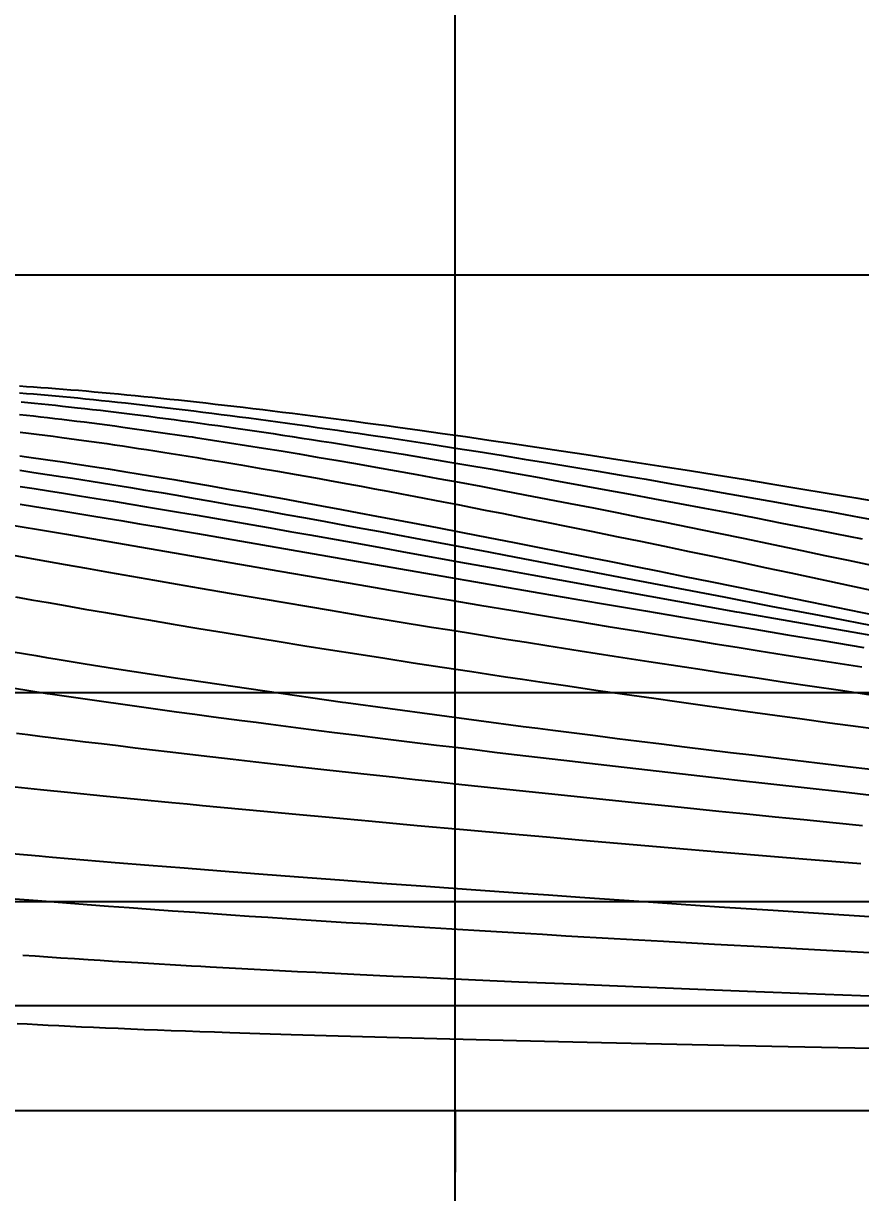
# Model space of a CAD drawing. Header units: millimetres. Extents: x -190954 to 154095, y 101 to 64253.
# Drawn here: x 191.27 to 202.96, y 124.01 to 140.33 of the extents above; entities that cross this region are included whole.
import ezdxf

# ---------------------------------------------------------------- set-up
doc = ezdxf.new("R2010")
doc.units = ezdxf.units.MM
for name, color, linetype in [('GRID', 179, 'Continuous'), ('WL025', 179, 'Continuous'), ('WL05', 179, 'Continuous'), ('WL075', 179, 'Continuous'), ('WL1', 179, 'Continuous'), ('WL10', 179, 'Continuous'), ('WL12', 179, 'Continuous'), ('WL14', 179, 'Continuous'), ('WL15', 179, 'Continuous'), ('WL16', 179, 'Continuous'), ('WL18', 179, 'Continuous'), ('WL2', 179, 'Continuous'), ('WL20', 179, 'Continuous'), ('WL25', 179, 'Continuous'), ('WL3', 179, 'Continuous'), ('WL4', 179, 'Continuous'), ('WL5', 179, 'Continuous'), ('WL6', 179, 'Continuous'), ('WL7', 179, 'Continuous'), ('WL8', 179, 'Continuous'), ('WL9', 179, 'Continuous')]:
    doc.layers.add(name, color=color, linetype=linetype)
doc.styles.add('SLDTEXTSTYLE0', font='TXT', dxfattribs={"width": 0.75})
doc.dimstyles.new('SLDDIMSTYLE0', dxfattribs={"dimtxt": 3.175, "dimasz": 3.302, "dimexe": 0, "dimexo": 0.0625, "dimgap": 0.79375, "dimtad": 0, "dimtih": 1, "dimtoh": 1, "dimlfac": 1500, "dimrnd": 1e-09, "dimzin": 4, "dimdsep": 46, "dimtxsty": 'SLDTEXTSTYLE0', "dimsah": 1, "dimcen": 0.09, "dimadec": 0, "dimazin": 1, "dimtfac": 1, "dimtofl": 0, "dimtmove": 0, "dimatfit": 3, "dimfxl": 0, "dimfrac": 2, "dimtolj": 1, "dimtzin": 12, "dimarcsym": 0})

# ---------------------------------------------------------------- blocks, each defined once
blk = doc.blocks.new('_D')
at = {"layer": 'WL20'}
for p, q in [((25.597, 126.417), (25.597, 168.839)), ((227.596, 126.417), (227.596, 168.839)), ((25.597, 165.664), (126.8, 165.664)), ((227.596, 165.664), (146.741, 165.664))]:
    blk.add_line(p, q, dxfattribs=at)
for points in [[(25.597, 165.664), (28.899, 165.156), (28.899, 166.172)], [(227.596, 165.664), (224.294, 166.172), (224.294, 165.156)]]:
    blk.add_solid(points, dxfattribs=at)
at = {"layer": 'WL20', "insert": (126.8, 167.237), "char_height": 3.175, "attachment_point": 1, "style": 'SLDTEXTSTYLE0'}
blk.add_mtext('302998.00', dxfattribs=at)

msp = doc.modelspace()

# ---------------------------------------------------------------- linework, layer by layer
at = {"layer": 'GRID', "color": 135}
for p, q in [((197.2972707, 125.1466667), (197.2972707, 154.8319333)), ((197.2972707, 111.8133333), (197.2972707, 138.48)), ((251.23, 136.8133333), (21.19727, 136.8133333)), ((251.23, 130.98), (21.19727, 130.98)), ((251.23, 128.0633333), (21.19727, 128.0633333)), ((251.23, 126.6133333), (21.19727, 126.6133333)), ((251.23, 125.1466667), (21.19727, 125.1466667))]:
    msp.add_line(p, q, dxfattribs=at)
at = {"layer": 'GRID', "color": 255}
msp.add_line((197.2972707, 125.1466667), (197.2972707, 124.290536), dxfattribs=at)
at = {"layer": 'WL025', "color": 11}
for p, q in [((191.18452, 126.367002), (191.325556, 126.3591273)), ((191.325556, 126.3591273), (191.4681967, 126.3514013)), ((191.4681967, 126.3514013), (191.6153387, 126.3437273)), ((191.6153387, 126.3437273), (191.7669907, 126.336104)), ((191.7669907, 126.336104), (191.923158, 126.3285293)), ((191.923158, 126.3285293), (192.0838487, 126.3210013)), ((192.0838487, 126.3210013), (192.2490687, 126.3135187)), ((192.2490687, 126.3135187), (192.418826, 126.3060787)), ((192.418826, 126.3060787), (192.5931267, 126.2986807)), ((192.5931267, 126.2986807), (192.7719773, 126.2913227)), ((192.7719773, 126.2913227), (192.9553847, 126.284002)), ((192.9553847, 126.284002), (193.1433547, 126.276718)), ((193.1433547, 126.276718), (193.3358947, 126.269468)), ((193.3358947, 126.269468), (193.5330113, 126.2622507)), ((193.5330113, 126.2622507), (193.7347093, 126.2550647)), ((193.7347093, 126.2550647), (193.9409967, 126.2479073)), ((193.9409967, 126.2479073), (194.151878, 126.2407773)), ((194.151878, 126.2407773), (194.571744, 126.227092)), ((194.571744, 126.227092), (195.0087793, 126.21349)), ((195.0087793, 126.21349), (195.4969833, 126.19897)), ((195.4969833, 126.19897), (196.0050653, 126.184516)), ((196.0050653, 126.184516), (196.5147253, 126.1706053)), ((196.5147253, 126.1706053), (197.043022, 126.1567293)), ((197.043022, 126.1567293), (197.5900013, 126.1428753)), ((197.5900013, 126.1428753), (198.155706, 126.1290293)), ((198.155706, 126.1290293), (198.7401807, 126.1151793)), ((198.7401807, 126.1151793), (199.3434687, 126.1013113)), ((199.3434687, 126.1013113), (199.9656147, 126.0874127)), ((199.9656147, 126.0874127), (200.6066607, 126.07347)), ((200.6066607, 126.07347), (201.2666513, 126.05947)), ((201.2666513, 126.05947), (201.9456287, 126.0454)), ((201.9456287, 126.0454), (202.6436367, 126.031246)), ((202.6436367, 126.031246), (203.36072, 126.0169947))]:
    msp.add_line(p, q, dxfattribs=at)
at = {"layer": 'WL05', "color": 11}
for p, q in [((191.2617647, 127.3219187), (191.4352613, 127.3094733)), ((191.4352613, 127.3094733), (191.613404, 127.2969953)), ((191.613404, 127.2969953), (191.7961927, 127.284488)), ((191.7961927, 127.284488), (191.9836287, 127.2719507)), ((191.9836287, 127.2719507), (192.1757147, 127.2593853)), ((192.1757147, 127.2593853), (192.3439027, 127.248602)), ((192.3439027, 127.248602), (192.5155027, 127.2377993)), ((192.5155027, 127.2377993), (192.690516, 127.2269767)), ((192.690516, 127.2269767), (192.8689447, 127.216134)), ((192.8689447, 127.216134), (193.6168487, 127.1725667)), ((193.6168487, 127.1725667), (193.747682, 127.1652273)), ((193.747682, 127.1652273), (193.880058, 127.1578787)), ((193.880058, 127.1578787), (194.844312, 127.1064687)), ((194.844312, 127.1064687), (195.09709, 127.093544)), ((195.09709, 127.093544), (195.3545613, 127.0805887)), ((195.3545613, 127.0805887), (195.6167313, 127.067602)), ((195.6167313, 127.067602), (195.8836033, 127.0545833)), ((195.8836033, 127.0545833), (196.1551827, 127.0415313)), ((196.1551827, 127.0415313), (196.4314733, 127.0284447)), ((196.4314733, 127.0284447), (196.71248, 127.0153233)), ((196.71248, 127.0153233), (196.998208, 127.0021653)), ((196.998208, 127.0021653), (197.2886613, 126.98897)), ((197.2886613, 126.98897), (197.5838453, 126.9757353)), ((197.5838453, 126.9757353), (198.1884253, 126.949144)), ((198.1884253, 126.949144), (198.811988, 126.9223807)), ((198.811988, 126.9223807), (199.454574, 126.8954333)), ((199.454574, 126.8954333), (200.116226, 126.8682887)), ((200.116226, 126.8682887), (200.796986, 126.8409347)), ((200.796986, 126.8409347), (201.4968973, 126.8133573)), ((201.4968973, 126.8133573), (202.2160053, 126.785542)), ((202.2160053, 126.785542), (202.9543527, 126.757474)), ((202.9543527, 126.757474), (203.7119847, 126.7291387))]:
    msp.add_line(p, q, dxfattribs=at)
at = {"layer": 'WL075', "color": 11}
for p, q in [((191.0937367, 128.1124553), (191.2814473, 128.097126)), ((191.2814473, 128.097126), (191.474086, 128.0816247)), ((191.474086, 128.0816247), (191.874114, 128.0501233)), ((191.874114, 128.0501233), (192.1622807, 128.0279627)), ((192.1622807, 128.0279627), (192.4598113, 128.0055113)), ((192.4598113, 128.0055113), (192.7498047, 127.9840193)), ((192.7498047, 127.9840193), (193.0481447, 127.9622853)), ((193.0481447, 127.9622853), (193.3548193, 127.9403167)), ((193.3548193, 127.9403167), (193.669818, 127.9181207)), ((193.669818, 127.9181207), (194.167416, 127.8837647)), ((194.167416, 127.8837647), (194.4234927, 127.8663987)), ((194.4234927, 127.8663987), (194.6844173, 127.8489107)), ((194.6844173, 127.8489107), (194.9501873, 127.8313027)), ((194.9501873, 127.8313027), (195.2208013, 127.813576)), ((195.2208013, 127.813576), (195.4962567, 127.7957327)), ((195.4962567, 127.7957327), (195.7765527, 127.777774)), ((195.7765527, 127.777774), (196.0616873, 127.759702)), ((196.0616873, 127.759702), (196.3516613, 127.7415167)), ((196.3516613, 127.7415167), (196.6464727, 127.72322)), ((196.6464727, 127.72322), (196.946122, 127.704812)), ((196.946122, 127.704812), (197.2506093, 127.686294)), ((197.2506093, 127.686294), (197.559934, 127.6676667)), ((197.559934, 127.6676667), (197.874098, 127.64893)), ((197.874098, 127.64893), (198.1931013, 127.6300847)), ((198.1931013, 127.6300847), (198.5169453, 127.6111307)), ((198.5169453, 127.6111307), (198.84563, 127.592068)), ((198.84563, 127.592068), (199.5175313, 127.553618)), ((199.5175313, 127.553618), (200.2088187, 127.5147327)), ((200.2088187, 127.5147327), (200.919508, 127.4754093)), ((200.919508, 127.4754093), (201.649618, 127.435644)), ((201.649618, 127.435644), (202.39917, 127.3954313)), ((202.39917, 127.3954313), (203.1681873, 127.354764))]:
    msp.add_line(p, q, dxfattribs=at)
at = {"layer": 'WL1', "color": 11}
for p, q in [((190.798926, 128.7636713), (191.489966, 128.7043073)), ((191.489966, 128.7043073), (191.582592, 128.6964713)), ((191.582592, 128.6964713), (191.6762993, 128.688544)), ((191.6762993, 128.688544), (192.5538633, 128.6156167)), ((192.5538633, 128.6156167), (193.023914, 128.577402)), ((193.023914, 128.577402), (193.514644, 128.5380987)), ((193.514644, 128.5380987), (194.025942, 128.4977587)), ((194.025942, 128.4977587), (194.557704, 128.4564307)), ((194.557704, 128.4564307), (195.1098367, 128.4141593)), ((195.1098367, 128.4141593), (195.6822547, 128.3709847)), ((195.6822547, 128.3709847), (196.2748827, 128.3269433)), ((196.2748827, 128.3269433), (196.8876507, 128.2820667)), ((196.8876507, 128.2820667), (197.5204993, 128.2363853)), ((197.5204993, 128.2363853), (198.1733753, 128.1899247)), ((198.1733753, 128.1899247), (198.6008647, 128.1598493)), ((198.6008647, 128.1598493), (199.0364953, 128.1294713)), ((199.0364953, 128.1294713), (199.932144, 128.0678227)), ((199.932144, 128.0678227), (200.453046, 128.0324407)), ((200.453046, 128.0324407), (200.9843207, 127.996692)), ((200.9843207, 127.996692), (201.7367613, 127.9466147)), ((201.7367613, 127.9466147), (202.5090407, 127.8958527)), ((202.5090407, 127.8958527), (203.3011447, 127.844412))]:
    msp.add_line(p, q, dxfattribs=at)
at = {"layer": 'WL10', "color": 11}
for p, q in [((191.2203667, 134.290758), (191.3167327, 134.2773093)), ((191.3167327, 134.2773093), (191.4142607, 134.2635213)), ((191.4142607, 134.2635213), (191.512952, 134.249394)), ((191.512952, 134.249394), (191.6128087, 134.2349273)), ((191.6128087, 134.2349273), (191.816018, 134.204976)), ((191.816018, 134.204976), (192.0238993, 134.173668)), ((192.0238993, 134.173668), (192.2364613, 134.1410027)), ((192.2364613, 134.1410027), (192.453714, 134.10698)), ((192.453714, 134.10698), (192.675668, 134.0716007)), ((192.675668, 134.0716007), (192.9023333, 134.0348653)), ((192.9023333, 134.0348653), (193.1337227, 133.9967733)), ((193.1337227, 133.9967733), (193.3698467, 133.957326)), ((193.3698467, 133.957326), (193.6107187, 133.916524)), ((193.6107187, 133.916524), (193.8563507, 133.8743673)), ((193.8563507, 133.8743673), (194.1067573, 133.8308573)), ((194.1067573, 133.8308573), (194.3619513, 133.7859947)), ((194.3619513, 133.7859947), (194.621948, 133.7397813)), ((194.621948, 133.7397813), (194.8867633, 133.6922173)), ((194.8867633, 133.6922173), (195.156412, 133.6433053)), ((195.156412, 133.6433053), (195.4309107, 133.5930453)), ((195.4309107, 133.5930453), (195.7102773, 133.54144)), ((195.7102773, 133.54144), (195.953152, 133.496226)), ((195.953152, 133.496226), (196.199614, 133.4500293)), ((196.199614, 133.4500293), (196.4496747, 133.402852)), ((196.4496747, 133.402852), (196.703348, 133.354696)), ((196.703348, 133.354696), (197.0483873, 133.2887433)), ((197.0483873, 133.2887433), (197.399946, 133.2210453)), ((197.399946, 133.2210453), (197.7580587, 133.1516067)), ((197.7580587, 133.1516067), (198.1227607, 133.0804333)), ((198.1227607, 133.0804333), (198.4468387, 133.0168293)), ((198.4468387, 133.0168293), (198.7760007, 132.9519093)), ((198.7760007, 132.9519093), (199.110274, 132.8856773)), ((199.110274, 132.8856773), (199.4496867, 132.8181387)), ((199.4496867, 132.8181387), (199.794268, 132.7492973)), ((199.794268, 132.7492973), (200.1440487, 132.6791607)), ((200.1440487, 132.6791607), (200.4990593, 132.6077333)), ((200.4990593, 132.6077333), (200.8593347, 132.5350227)), ((200.8593347, 132.5350227), (201.5479, 132.3955113)), ((201.5479, 132.3955113), (202.2552687, 132.2515813)), ((202.2552687, 132.2515813), (203.9355227, 131.9081147))]:
    msp.add_line(p, q, dxfattribs=at)
at = {"layer": 'WL12', "color": 11}
for p, q in [((191.228282, 134.62218), (191.3410233, 134.6083307)), ((191.3410233, 134.6083307), (191.45527, 134.5939867)), ((191.45527, 134.5939867), (191.5710227, 134.5791647)), ((191.5710227, 134.5791647), (191.688282, 134.5638487)), ((191.688282, 134.5638487), (191.807048, 134.548054)), ((191.807048, 134.548054), (192.0124673, 134.5200727)), ((192.0124673, 134.5200727), (192.116812, 134.5055513)), ((192.116812, 134.5055513), (192.2222473, 134.4906847)), ((192.2222473, 134.4906847), (192.3287733, 134.47546)), ((192.3287733, 134.47546), (192.4363907, 134.45989)), ((192.4363907, 134.45989), (192.5450993, 134.4439627)), ((192.5450993, 134.4439627), (192.6549, 134.4276893)), ((192.6549, 134.4276893), (192.7657933, 134.4110587)), ((192.7657933, 134.4110587), (192.8777793, 134.3940827)), ((192.8777793, 134.3940827), (192.9908587, 134.376748)), ((192.9908587, 134.376748), (193.1050313, 134.3590687)), ((193.1050313, 134.3590687), (193.220298, 134.3410313)), ((193.220298, 134.3410313), (193.3366587, 134.3226493)), ((193.3366587, 134.3226493), (193.4541147, 134.3039087)), ((193.4541147, 134.3039087), (193.572666, 134.2848233)), ((193.572666, 134.2848233), (193.6923133, 134.2653793)), ((193.6923133, 134.2653793), (193.8130573, 134.2455907)), ((193.8130573, 134.2455907), (194.057836, 134.2049527)), ((194.057836, 134.2049527), (194.3070067, 134.162908)), ((194.3070067, 134.162908), (194.5605747, 134.1194573)), ((194.5605747, 134.1194573), (194.8185447, 134.0746007)), ((194.8185447, 134.0746007), (195.080922, 134.0283387)), ((195.080922, 134.0283387), (195.347712, 133.9806707)), ((195.347712, 133.9806707), (195.618922, 133.9315973)), ((195.618922, 133.9315973), (195.801378, 133.8982493)), ((195.801378, 133.8982493), (195.9857853, 133.864282)), ((195.9857853, 133.864282), (196.172146, 133.829696)), ((196.172146, 133.829696), (196.3604633, 133.7944907)), ((196.3604633, 133.7944907), (196.550738, 133.758666)), ((196.550738, 133.758666), (196.7429733, 133.7222233)), ((196.7429733, 133.7222233), (197.1333333, 133.6474807)), ((197.1333333, 133.6474807), (197.3340967, 133.6086713)), ((197.3340967, 133.6086713), (197.5368827, 133.569226)), ((197.5368827, 133.569226), (197.7416947, 133.529146)), ((197.7416947, 133.529146), (197.9485353, 133.4884313)), ((197.9485353, 133.4884313), (198.2598533, 133.4267173)), ((198.2598533, 133.4267173), (198.5756747, 133.3635993)), ((198.5756747, 133.3635993), (198.8960093, 133.2990793)), ((198.8960093, 133.2990793), (199.2208707, 133.233156)), ((199.2208707, 133.233156), (199.5502693, 133.1658307)), ((199.5502693, 133.1658307), (199.88422, 133.097104)), ((199.88422, 133.097104), (200.222736, 133.026976)), ((200.222736, 133.026976), (200.5658327, 132.9554473)), ((200.5658327, 132.9554473), (200.9135247, 132.882518)), ((200.9135247, 132.882518), (201.26583, 132.8081893)), ((201.26583, 132.8081893), (201.6227647, 132.7324613)), ((201.6227647, 132.7324613), (201.9843487, 132.6553353)), ((201.9843487, 132.6553353), (203.477578, 132.3328573))]:
    msp.add_line(p, q, dxfattribs=at)
at = {"layer": 'WL14', "color": 11}
for p, q in [((191.218064, 134.8683547), (191.3139167, 134.858046)), ((191.3139167, 134.858046), (191.4108747, 134.8473893)), ((191.4108747, 134.8473893), (191.5089373, 134.8363773)), ((191.5089373, 134.8363773), (191.6081033, 134.8250167)), ((191.6081033, 134.8250167), (191.7083727, 134.8133007)), ((191.7083727, 134.8133007), (191.8097447, 134.801236)), ((191.8097447, 134.801236), (191.912218, 134.7888153)), ((191.912218, 134.7888153), (192.0157933, 134.776046)), ((192.0157933, 134.776046), (192.12047, 134.7629207)), ((192.12047, 134.7629207), (192.2262467, 134.7494467)), ((192.2262467, 134.7494467), (192.3331227, 134.7356167)), ((192.3331227, 134.7356167), (192.441098, 134.721438)), ((192.441098, 134.721438), (192.5501713, 134.7069033)), ((192.5501713, 134.7069033), (192.6603433, 134.6920193)), ((192.6603433, 134.6920193), (193.5811707, 134.5602347)), ((193.5811707, 134.5602347), (193.6277213, 134.553252)), ((193.6277213, 134.553252), (193.6744373, 134.546216)), ((193.6744373, 134.546216), (194.6218713, 134.3977713)), ((194.6218713, 134.3977713), (194.8685853, 134.3574613)), ((194.8685853, 134.3574613), (195.1192347, 134.3158713)), ((195.1192347, 134.3158713), (195.3738147, 134.2730007)), ((195.3738147, 134.2730007), (195.6323213, 134.2288487)), ((195.6323213, 134.2288487), (195.9082667, 134.18106)), ((195.9082667, 134.18106), (196.188542, 134.1318553)), ((196.188542, 134.1318553), (196.4731433, 134.0812347)), ((196.4731433, 134.0812347), (196.762066, 134.0291973)), ((196.762066, 134.0291973), (197.055306, 133.9757433)), ((197.055306, 133.9757433), (197.3528593, 133.9208713)), ((197.3528593, 133.9208713), (197.654722, 133.8645827)), ((197.654722, 133.8645827), (197.96089, 133.8068753)), ((197.96089, 133.8068753), (198.27136, 133.74775)), ((198.27136, 133.74775), (198.586128, 133.6872067)), ((198.586128, 133.6872067), (198.9051907, 133.625244)), ((198.9051907, 133.625244), (199.2285433, 133.5618627)), ((199.2285433, 133.5618627), (199.556184, 133.4970613)), ((199.556184, 133.4970613), (199.8881087, 133.4308407)), ((199.8881087, 133.4308407), (200.2243147, 133.3632007)), ((200.2243147, 133.3632007), (200.5647987, 133.29414)), ((200.5647987, 133.29414), (200.950082, 133.2153387)), ((200.950082, 133.2153387), (201.340694, 133.134766)), ((201.340694, 133.134766), (201.73663, 133.0524213)), ((201.73663, 133.0524213), (202.137888, 132.9683047)), ((202.137888, 132.9683047), (202.459022, 132.9005187)), ((202.459022, 132.9005187), (202.7834813, 132.831624)), ((202.7834813, 132.831624), (203.111266, 132.76162))]:
    msp.add_line(p, q, dxfattribs=at)
at = {"layer": 'WL15', "color": 11}
for p, q in [((190.0534767, 129.7831413), (191.5117967, 129.6330447)), ((191.5117967, 129.6330447), (191.9361247, 129.5903893)), ((191.9361247, 129.5903893), (192.3831893, 129.5459147)), ((192.3831893, 129.5459147), (193.3451893, 129.4517487)), ((193.3451893, 129.4517487), (193.5562267, 129.4313587)), ((193.5562267, 129.4313587), (193.7711333, 129.4106893)), ((193.7711333, 129.4106893), (194.6266973, 129.3293173)), ((194.6266973, 129.3293173), (195.0754573, 129.287196)), ((195.0754573, 129.287196), (195.53814, 129.2441527)), ((195.53814, 129.2441527), (196.141864, 129.1885527)), ((196.141864, 129.1885527), (196.7675927, 129.1315713)), ((196.7675927, 129.1315713), (197.4152327, 129.0732547)), ((197.4152327, 129.0732547), (198.0846893, 129.0136467)), ((198.0846893, 129.0136467), (198.5740187, 128.970492)), ((198.5740187, 128.970492), (199.0743027, 128.9267207)), ((199.0743027, 128.9267207), (200.1076073, 128.8373793)), ((200.1076073, 128.8373793), (200.5396613, 128.800432)), ((200.5396613, 128.800432), (200.9788627, 128.7631093)), ((200.9788627, 128.7631093), (201.7560527, 128.6976313)), ((201.7560527, 128.6976313), (202.1526367, 128.6644887)), ((202.1526367, 128.6644887), (202.5545333, 128.631082)), ((202.5545333, 128.631082), (202.9617333, 128.597414))]:
    msp.add_line(p, q, dxfattribs=at)
at = {"layer": 'WL16', "color": 11}
for p, q in [((191.2400267, 135.0423787), (191.3334493, 135.033556)), ((191.3334493, 135.033556), (191.4279647, 135.0244093)), ((191.4279647, 135.0244093), (191.5235707, 135.014934)), ((191.5235707, 135.014934), (191.620268, 135.0051347)), ((191.620268, 135.0051347), (191.718056, 134.995006)), ((191.718056, 134.995006), (191.8169333, 134.984554)), ((191.8169333, 134.984554), (192.025402, 134.9618413)), ((192.025402, 134.9618413), (192.1313913, 134.9499573)), ((192.1313913, 134.9499573), (192.2385487, 134.9377253)), ((192.2385487, 134.9377253), (192.3468747, 134.9251393)), ((192.3468747, 134.9251393), (192.456368, 134.9122053)), ((192.456368, 134.9122053), (192.5670287, 134.8989173)), ((192.5670287, 134.8989173), (192.6788553, 134.8852807)), ((192.6788553, 134.8852807), (192.7918473, 134.8712907)), ((192.7918473, 134.8712907), (192.9060047, 134.856952)), ((192.9060047, 134.856952), (193.021326, 134.84226)), ((193.021326, 134.84226), (193.1378113, 134.8272187)), ((193.1378113, 134.8272187), (193.2554593, 134.811824)), ((193.2554593, 134.811824), (193.3742707, 134.79608)), ((193.3742707, 134.79608), (193.4942427, 134.7799827)), ((193.4942427, 134.7799827), (193.615376, 134.7635367)), ((193.615376, 134.7635367), (193.7376693, 134.746736)), ((193.7376693, 134.746736), (193.8611227, 134.7295867)), ((193.8611227, 134.7295867), (193.985734, 134.7120833)), ((193.985734, 134.7120833), (194.1115047, 134.6942313)), ((194.1115047, 134.6942313), (194.2384313, 134.6760247)), ((194.2384313, 134.6760247), (194.366516, 134.6574693)), ((194.366516, 134.6574693), (194.495756, 134.6385593)), ((194.495756, 134.6385593), (194.6261513, 134.6193007)), ((194.6261513, 134.6193007), (194.7577007, 134.5996873)), ((194.7577007, 134.5996873), (194.8904047, 134.5797253)), ((194.8904047, 134.5797253), (195.0242607, 134.559408)), ((195.0242607, 134.559408), (195.1592693, 134.538742)), ((195.1592693, 134.538742), (195.2954287, 134.5177213)), ((195.2954287, 134.5177213), (195.43274, 134.4963513)), ((195.43274, 134.4963513), (195.5711993, 134.4746267)), ((195.5711993, 134.4746267), (195.7108093, 134.4525533)), ((195.7108093, 134.4525533), (195.9934713, 134.407346)), ((195.9934713, 134.407346), (196.2807193, 134.3607307)), ((196.2807193, 134.3607307), (196.5725473, 134.312706)), ((196.5725473, 134.312706), (196.8689473, 134.2632713)), ((196.8689473, 134.2632713), (197.1699127, 134.212428)), ((197.1699127, 134.212428), (197.4754373, 134.160174)), ((197.4754373, 134.160174), (197.7855127, 134.1065093)), ((197.7855127, 134.1065093), (198.100132, 134.051434)), ((198.100132, 134.051434), (198.419288, 133.9949473)), ((198.419288, 133.9949473), (198.7429727, 133.9370493)), ((198.7429727, 133.9370493), (199.0711793, 133.8777387)), ((199.0711793, 133.8777387), (199.4038987, 133.817016)), ((199.4038987, 133.817016), (199.7411233, 133.7548807)), ((199.7411233, 133.7548807), (200.0828453, 133.691332)), ((200.0828453, 133.691332), (200.429056, 133.6263693)), ((200.429056, 133.6263693), (200.7797473, 133.5599933)), ((200.7797473, 133.5599933), (201.13491, 133.492202)), ((201.13491, 133.492202), (201.494536, 133.422996)), ((201.494536, 133.422996), (201.8586167, 133.3523747)), ((201.8586167, 133.3523747), (202.2271427, 133.280338)), ((202.2271427, 133.280338), (202.6001047, 133.2068847)), ((202.6001047, 133.2068847), (202.9774933, 133.1320147))]:
    msp.add_line(p, q, dxfattribs=at)
at = {"layer": 'WL18', "color": 11}
for p, q in [((191.2183453, 135.1697293), (191.3158547, 135.1619147)), ((191.3158547, 135.1619147), (191.4146153, 135.1537513)), ((191.4146153, 135.1537513), (191.514626, 135.1452353)), ((191.514626, 135.1452353), (191.6158867, 135.1363707)), ((191.6158867, 135.1363707), (191.7183973, 135.127154)), ((191.7183973, 135.127154), (191.822158, 135.1175873)), ((191.822158, 135.1175873), (191.9271673, 135.1076693)), ((191.9271673, 135.1076693), (192.0334253, 135.097402)), ((192.0334253, 135.097402), (192.1409313, 135.0867827)), ((192.1409313, 135.0867827), (192.2496853, 135.0758133)), ((192.2496853, 135.0758133), (192.3596873, 135.0644927)), ((192.3596873, 135.0644927), (192.4709367, 135.0528227)), ((192.4709367, 135.0528227), (192.583432, 135.0408)), ((192.583432, 135.0408), (192.6971747, 135.028428)), ((192.6971747, 135.028428), (192.8121627, 135.0157047)), ((192.8121627, 135.0157047), (192.9283967, 135.0026307)), ((192.9283967, 135.0026307), (193.0458753, 134.9892053)), ((193.0458753, 134.9892053), (193.1645993, 134.97543)), ((193.1645993, 134.97543), (193.2845673, 134.9613027)), ((193.2845673, 134.9613027), (193.4057793, 134.946826)), ((193.4057793, 134.946826), (193.5282347, 134.9319967)), ((193.5282347, 134.9319967), (193.6519333, 134.916818)), ((193.6519333, 134.916818), (193.776874, 134.9012867)), ((193.776874, 134.9012867), (193.9030573, 134.885406)), ((193.9030573, 134.885406), (194.0304827, 134.8691727)), ((194.0304827, 134.8691727), (194.1591487, 134.85259)), ((194.1591487, 134.85259), (194.289056, 134.8356547)), ((194.289056, 134.8356547), (194.4202033, 134.81837)), ((194.4202033, 134.81837), (194.5525907, 134.800732)), ((194.5525907, 134.800732), (194.6862173, 134.7827453)), ((194.6862173, 134.7827453), (194.8210833, 134.7644053)), ((194.8210833, 134.7644053), (194.9571873, 134.745716)), ((194.9571873, 134.745716), (195.0945293, 134.726674)), ((195.0945293, 134.726674), (195.2331093, 134.707282)), ((195.2331093, 134.707282), (195.3729253, 134.6875373)), ((195.3729253, 134.6875373), (195.5139787, 134.6674433)), ((195.5139787, 134.6674433), (195.6562673, 134.646996)), ((195.6562673, 134.646996), (195.799792, 134.6261993)), ((195.799792, 134.6261993), (195.9445507, 134.6050493)), ((195.9445507, 134.6050493), (196.0905447, 134.58355)), ((196.0905447, 134.58355), (196.3862327, 134.5394953)), ((196.3862327, 134.5394953), (196.686852, 134.4940347)), ((196.686852, 134.4940347), (196.9923973, 134.4471687)), ((196.9923973, 134.4471687), (197.3028653, 134.398896)), ((197.3028653, 134.398896), (197.6182507, 134.3492173)), ((197.6182507, 134.3492173), (197.938548, 134.298132)), ((197.938548, 134.298132), (198.263754, 134.2456407)), ((198.263754, 134.2456407), (198.5938627, 134.191742)), ((198.5938627, 134.191742), (198.9288687, 134.136436)), ((198.9288687, 134.136436), (199.2687673, 134.0797233)), ((199.2687673, 134.0797233), (199.613554, 134.0216027)), ((199.613554, 134.0216027), (199.9632227, 133.9620747)), ((199.9632227, 133.9620747), (200.3177673, 133.9011387)), ((200.3177673, 133.9011387), (200.6771833, 133.8387947)), ((200.6771833, 133.8387947), (201.041464, 133.775042)), ((201.041464, 133.775042), (201.4106047, 133.7098807)), ((201.4106047, 133.7098807), (201.784598, 133.6433113)), ((201.784598, 133.6433113), (202.1634393, 133.575332)), ((202.1634393, 133.575332), (202.5471213, 133.505944)), ((202.5471213, 133.505944), (202.9356373, 133.4351467)), ((202.9356373, 133.4351467), (203.3289827, 133.3629387))]:
    msp.add_line(p, q, dxfattribs=at)
at = {"layer": 'WL2', "color": 11}
for p, q in [((191.1735567, 130.4197787), (191.33495, 130.3993813)), ((191.33495, 130.3993813), (191.5002247, 130.3786073)), ((191.5002247, 130.3786073), (191.9203253, 130.3264633)), ((191.9203253, 130.3264633), (192.1390647, 130.2996413)), ((192.1390647, 130.2996413), (192.3635947, 130.2723273)), ((192.3635947, 130.2723273), (192.5939127, 130.244528)), ((192.5939127, 130.244528), (192.8300167, 130.2162487)), ((192.8300167, 130.2162487), (193.0719033, 130.1874953)), ((193.0719033, 130.1874953), (193.319568, 130.1582747)), ((193.319568, 130.1582747), (193.7524027, 130.1077093)), ((193.7524027, 130.1077093), (194.2017913, 130.0558453)), ((194.2017913, 130.0558453), (194.5169693, 130.0198327)), ((194.5169693, 130.0198327), (194.839786, 129.9832407)), ((194.839786, 129.9832407), (195.170232, 129.946078)), ((195.170232, 129.946078), (195.5082947, 129.9083527)), ((195.5082947, 129.9083527), (196.112852, 129.8415913)), ((196.112852, 129.8415913), (196.4236947, 129.8075993)), ((196.4236947, 129.8075993), (196.7402353, 129.773206)), ((196.7402353, 129.773206), (197.0624653, 129.7384173)), ((197.0624653, 129.7384173), (197.3903753, 129.703238)), ((197.3903753, 129.703238), (198.0631973, 129.6317287)), ((198.0631973, 129.6317287), (198.3312053, 129.603486)), ((198.3312053, 129.603486), (198.6026327, 129.5750187)), ((198.6026327, 129.5750187), (199.7621033, 129.4548713)), ((199.7621033, 129.4548713), (200.3636627, 129.3934167)), ((200.3636627, 129.3934167), (200.979714, 129.3310667)), ((200.979714, 129.3310667), (201.369446, 129.2919167)), ((201.369446, 129.2919167), (201.7647353, 129.252432)), ((201.7647353, 129.252432), (202.1655713, 129.2126187)), ((202.1655713, 129.2126187), (202.5719433, 129.1724807)), ((202.5719433, 129.1724807), (202.9838407, 129.1320207))]:
    msp.add_line(p, q, dxfattribs=at)
at = {"layer": 'WL20', "color": 11}
for p, q in [((191.2153887, 135.26648), (191.3138607, 135.259964)), ((191.3138607, 135.259964), (191.4136647, 135.2530973)), ((191.4136647, 135.2530973), (191.5148013, 135.2458793)), ((191.5148013, 135.2458793), (191.61727, 135.23831)), ((191.61727, 135.23831), (191.721072, 135.23039)), ((191.721072, 135.23039), (191.8262053, 135.2221193)), ((191.8262053, 135.2221193), (191.9326713, 135.2134953)), ((191.9326713, 135.2134953), (192.0404693, 135.2045213)), ((192.0404693, 135.2045213), (192.1495987, 135.1951953)), ((192.1495987, 135.1951953), (192.2600607, 135.1855193)), ((192.2600607, 135.1855193), (192.3718547, 135.175492)), ((192.3718547, 135.175492), (192.48498, 135.1651133)), ((192.48498, 135.1651133), (192.5994373, 135.154384)), ((192.5994373, 135.154384), (192.715226, 135.1433033)), ((192.715226, 135.1433033), (192.832346, 135.13187)), ((192.832346, 135.13187), (192.950798, 135.120086)), ((192.950798, 135.120086), (193.0705807, 135.1079507)), ((193.0705807, 135.1079507), (193.1916947, 135.0954647)), ((193.1916947, 135.0954647), (193.31414, 135.0826273)), ((193.31414, 135.0826273), (193.4379167, 135.0694393)), ((193.4379167, 135.0694393), (193.5630247, 135.0559)), ((193.5630247, 135.0559), (193.6894633, 135.04201)), ((193.6894633, 135.04201), (193.817232, 135.0277673)), ((193.817232, 135.0277673), (193.946332, 135.0131733)), ((193.946332, 135.0131733), (194.076762, 134.9982287)), ((194.076762, 134.9982287), (194.2085233, 134.9829333)), ((194.2085233, 134.9829333), (194.3416147, 134.9672853)), ((194.3416147, 134.9672853), (194.476036, 134.9512867)), ((194.476036, 134.9512867), (194.611788, 134.9349373)), ((194.611788, 134.9349373), (194.74887, 134.9182367)), ((194.74887, 134.9182367), (194.8872813, 134.9011833)), ((194.8872813, 134.9011833), (195.0270227, 134.88378)), ((195.0270227, 134.88378), (195.1680947, 134.8660247)), ((195.1680947, 134.8660247), (195.310496, 134.8479193)), ((195.310496, 134.8479193), (195.454226, 134.8294613)), ((195.454226, 134.8294613), (195.5992867, 134.810652)), ((195.5992867, 134.810652), (195.745676, 134.791492)), ((195.745676, 134.791492), (195.8933947, 134.7719807)), ((195.8933947, 134.7719807), (196.0424427, 134.7521173)), ((196.0424427, 134.7521173), (196.1928187, 134.7319033)), ((196.1928187, 134.7319033), (196.3445247, 134.711338)), ((196.3445247, 134.711338), (196.4975593, 134.6904213)), ((196.4975593, 134.6904213), (196.8076133, 134.6475333)), ((196.8076133, 134.6475333), (197.122982, 134.6032413)), ((197.122982, 134.6032413), (197.443662, 134.557542)), ((197.443662, 134.557542), (197.7696547, 134.5104387)), ((197.7696547, 134.5104387), (198.1009567, 134.4619287)), ((198.1009567, 134.4619287), (198.43757, 134.4120147)), ((198.43757, 134.4120147), (198.7794893, 134.3606933)), ((198.7794893, 134.3606933), (199.1267173, 134.307968)), ((199.1267173, 134.307968), (199.47925, 134.2538353)), ((199.47925, 134.2538353), (199.8370893, 134.1982987)), ((199.8370893, 134.1982987), (200.2002307, 134.1413547)), ((200.2002307, 134.1413547), (200.568676, 134.0830067)), ((200.568676, 134.0830067), (200.9424207, 134.0232507)), ((200.9424207, 134.0232507), (201.3214673, 133.9620907)), ((201.3214673, 133.9620907), (201.70581, 133.8995233)), ((201.70581, 133.8995233), (202.0954527, 133.835552)), ((202.0954527, 133.835552), (202.490388, 133.770172)), ((202.490388, 133.770172), (202.8906213, 133.7033887)), ((202.8906213, 133.7033887), (203.296144, 133.6351967))]:
    msp.add_line(p, q, dxfattribs=at)
at = {"layer": 'WL25', "color": 11}
for p, q in [((190.1669487, 131.200302), (191.605828, 130.9744353)), ((191.605828, 130.9744353), (191.6113527, 130.9736213)), ((191.6113527, 130.9736213), (193.4068387, 130.7186873)), ((193.4068387, 130.7186873), (193.664176, 130.6838487)), ((193.664176, 130.6838487), (193.9276073, 130.6485427)), ((193.9276073, 130.6485427), (194.32104, 130.596442)), ((194.32104, 130.596442), (194.5225853, 130.5700273)), ((194.5225853, 130.5700273), (194.7273533, 130.5433693)), ((194.7273533, 130.5433693), (194.9353433, 130.5164707)), ((194.9353433, 130.5164707), (195.1465573, 130.489332)), ((195.1465573, 130.489332), (195.5786593, 130.4343387)), ((195.5786593, 130.4343387), (195.9307807, 130.390018)), ((195.9307807, 130.390018), (196.2910253, 130.3451053)), ((196.2910253, 130.3451053), (196.6593927, 130.2996053)), ((196.6593927, 130.2996053), (197.0358787, 130.2535233)), ((197.0358787, 130.2535233), (197.3018527, 130.2212113)), ((197.3018527, 130.2212113), (197.57173, 130.1886233)), ((197.57173, 130.1886233), (197.8455087, 130.1557613)), ((197.8455087, 130.1557613), (198.123186, 130.1226267)), ((198.123186, 130.1226267), (198.817448, 130.0405993)), ((198.817448, 130.0405993), (199.173272, 129.9989887)), ((199.173272, 129.9989887), (199.534882, 129.9569847)), ((199.534882, 129.9569847), (201.0390433, 129.7851)), ((201.0390433, 129.7851), (201.1178867, 129.776212)), ((201.1178867, 129.776212), (201.196966, 129.7673027)), ((201.196966, 129.7673027), (202.7186593, 129.5980053)), ((202.7186593, 129.5980053), (203.1119627, 129.5548587))]:
    msp.add_line(p, q, dxfattribs=at)
at = {"layer": 'WL3', "color": 11}
for p, q in [((191.131276, 131.553514), (191.4474973, 131.5006087)), ((191.4474973, 131.5006087), (191.5927873, 131.4765633)), ((191.5927873, 131.4765633), (191.7409287, 131.4522133)), ((191.7409287, 131.4522133), (192.1338873, 131.388412)), ((192.1338873, 131.388412), (192.3374133, 131.3558047)), ((192.3374133, 131.3558047), (192.5456427, 131.322744)), ((192.5456427, 131.322744), (193.4257293, 131.1862033)), ((193.4257293, 131.1862033), (193.4916273, 131.176178)), ((193.4916273, 131.176178), (193.5579153, 131.1661233)), ((193.5579153, 131.1661233), (195.7240473, 130.85137)), ((195.7240473, 130.85137), (195.77127, 130.8447853)), ((195.77127, 130.8447853), (198.2473127, 130.5134113)), ((198.2473127, 130.5134113), (198.4534033, 130.486874)), ((198.4534033, 130.486874), (198.6616667, 130.4601847)), ((198.6616667, 130.4601847), (199.2566213, 130.3846133)), ((199.2566213, 130.3846133), (199.5604913, 130.3463813)), ((199.5604913, 130.3463813), (199.868622, 130.307854)), ((199.868622, 130.307854), (200.181012, 130.2690307)), ((200.181012, 130.2690307), (200.4976593, 130.2299127)), ((200.4976593, 130.2299127), (201.1437167, 130.1507973)), ((201.1437167, 130.1507973), (201.4406127, 130.1147387)), ((201.4406127, 130.1147387), (201.740964, 130.078444)), ((201.740964, 130.078444), (202.0447667, 130.041914)), ((202.0447667, 130.041914), (202.352018, 130.0051493)), ((202.352018, 130.0051493), (202.8550053, 129.9453413)), ((202.8550053, 129.9453413), (203.36695, 129.8849293))]:
    msp.add_line(p, q, dxfattribs=at)
at = {"layer": 'WL4', "color": 11}
for p, q in [((191.1628147, 132.3209067), (191.3862, 132.281246)), ((191.3862, 132.281246), (191.6167053, 132.2405893)), ((191.6167053, 132.2405893), (191.8543173, 132.1989567)), ((191.8543173, 132.1989567), (192.1314727, 132.1507413)), ((192.1314727, 132.1507413), (192.4176773, 132.1013333)), ((192.4176773, 132.1013333), (192.7129147, 132.050762)), ((192.7129147, 132.050762), (193.0171687, 131.999058)), ((193.0171687, 131.999058), (193.3624453, 131.9408793)), ((193.3624453, 131.9408793), (193.7186093, 131.8814093)), ((193.7186093, 131.8814093), (194.0740013, 131.8226087)), ((194.0740013, 131.8226087), (194.4395827, 131.7626767)), ((194.4395827, 131.7626767), (194.815344, 131.7016533)), ((194.815344, 131.7016533), (195.20128, 131.6395793)), ((195.20128, 131.6395793), (195.560552, 131.5823313)), ((195.560552, 131.5823313), (195.9282107, 131.5242793)), ((195.9282107, 131.5242793), (196.3154393, 131.4637107)), ((196.3154393, 131.4637107), (196.7115627, 131.4023513)), ((196.7115627, 131.4023513), (197.1165893, 131.3402307)), ((197.1165893, 131.3402307), (197.53053, 131.2773793)), ((197.53053, 131.2773793), (197.7643287, 131.2421587)), ((197.7643287, 131.2421587), (198.000886, 131.206726)), ((198.000886, 131.206726), (198.2402047, 131.171086)), ((198.2402047, 131.171086), (198.482288, 131.135242)), ((198.482288, 131.135242), (198.8690353, 131.0784073)), ((198.8690353, 131.0784073), (199.2626627, 131.0210947)), ((199.2626627, 131.0210947), (199.663186, 130.963316)), ((199.663186, 130.963316), (200.070628, 130.9050913)), ((200.070628, 130.9050913), (200.3926607, 130.8594613)), ((200.3926607, 130.8594613), (200.718904, 130.813554)), ((200.718904, 130.813554), (201.049378, 130.7674007)), ((201.049378, 130.7674007), (201.3840913, 130.7209967)), ((201.3840913, 130.7209967), (201.7606967, 130.6691867)), ((201.7606967, 130.6691867), (202.1425593, 130.617078)), ((202.1425593, 130.617078), (202.5296973, 130.564674)), ((202.5296973, 130.564674), (202.922128, 130.51198)), ((202.922128, 130.51198), (203.3428973, 130.4559413))]:
    msp.add_line(p, q, dxfattribs=at)
at = {"layer": 'WL5', "color": 11}
for p, q in [((190.6357847, 132.98868), (191.8551473, 132.771934)), ((191.8551473, 132.771934), (192.151334, 132.7196893)), ((192.151334, 132.7196893), (192.4579767, 132.665792)), ((192.4579767, 132.665792), (193.1026267, 132.5531667)), ((193.1026267, 132.5531667), (193.416896, 132.4986167)), ((193.416896, 132.4986167), (193.7402093, 132.442752)), ((193.7402093, 132.442752), (194.1714973, 132.3686473)), ((194.1714973, 132.3686473), (194.6178513, 132.292472)), ((194.6178513, 132.292472), (195.5556013, 132.1342227)), ((195.5556013, 132.1342227), (195.7679807, 132.098728)), ((195.7679807, 132.098728), (195.9831927, 132.0628933)), ((195.9831927, 132.0628933), (196.9693887, 131.900424)), ((196.9693887, 131.900424), (197.2244953, 131.8588713)), ((197.2244953, 131.8588713), (197.482982, 131.8169747)), ((197.482982, 131.8169747), (198.0100713, 131.7321807)), ((198.0100713, 131.7321807), (198.2922227, 131.68714)), ((198.2922227, 131.68714), (198.5780807, 131.6417573)), ((198.5780807, 131.6417573), (199.0437127, 131.5683673)), ((199.0437127, 131.5683673), (199.5188327, 131.494158)), ((199.5188327, 131.494158), (199.7599467, 131.456758)), ((199.7599467, 131.456758), (200.0034293, 131.4191673)), ((200.0034293, 131.4191673), (200.497496, 131.343432)), ((200.497496, 131.343432), (200.7485973, 131.305216)), ((200.7485973, 131.305216), (201.0020753, 131.266826)), ((201.0020753, 131.266826), (201.25793, 131.2282667)), ((201.25793, 131.2282667), (201.5161627, 131.1895407)), ((201.5161627, 131.1895407), (201.897444, 131.132712)), ((201.897444, 131.132712), (202.2837993, 131.0755493)), ((202.2837993, 131.0755493), (202.6752333, 131.0180627)), ((202.6752333, 131.0180627), (203.0717533, 130.9602647))]:
    msp.add_line(p, q, dxfattribs=at)
at = {"layer": 'WL6', "color": 11}
for p, q in [((190.3224313, 133.457818), (191.846168, 133.1993267)), ((191.846168, 133.1993267), (191.8714287, 133.19499)), ((191.8714287, 133.19499), (193.725642, 132.8750627)), ((193.725642, 132.8750627), (194.8504, 132.681082)), ((194.8504, 132.681082), (195.3978213, 132.5870733)), ((195.3978213, 132.5870733), (195.9660333, 132.4898913)), ((195.9660333, 132.4898913), (196.3701667, 132.4210613)), ((196.3701667, 132.4210613), (196.7842233, 132.3508187)), ((196.7842233, 132.3508187), (197.2082093, 132.2792073)), ((197.2082093, 132.2792073), (197.6421273, 132.2062727)), ((197.6421273, 132.2062727), (198.10135, 132.1294973)), ((198.10135, 132.1294973), (198.5711827, 132.051412)), ((198.5711827, 132.051412), (198.9989947, 131.9807353)), ((198.9989947, 131.9807353), (199.435212, 131.9091027)), ((199.435212, 131.9091027), (199.8798147, 131.8365567)), ((199.8798147, 131.8365567), (200.3327773, 131.7631393)), ((200.3327773, 131.7631393), (200.6295127, 131.7153187)), ((200.6295127, 131.7153187), (200.9297073, 131.667166)), ((200.9297073, 131.667166), (201.2333507, 131.6186927)), ((201.2333507, 131.6186927), (201.5404313, 131.5699107)), ((201.5404313, 131.5699107), (201.892536, 131.5142773)), ((201.892536, 131.5142773), (202.249018, 131.4582813)), ((202.249018, 131.4582813), (202.6098553, 131.4019407)), ((202.6098553, 131.4019407), (202.9750253, 131.345274))]:
    msp.add_line(p, q, dxfattribs=at)
at = {"layer": 'WL7', "color": 11}
for p, q in [((191.22895, 133.6156827), (191.4266373, 133.5839353)), ((191.4266373, 133.5839353), (191.838088, 133.517004)), ((191.838088, 133.517004), (192.0303347, 133.4853813)), ((192.0303347, 133.4853813), (192.2269547, 133.452836)), ((192.2269547, 133.452836), (192.4279593, 133.419372)), ((192.4279593, 133.419372), (192.63336, 133.3849927)), ((192.63336, 133.3849927), (192.8902033, 133.3417673)), ((192.8902033, 133.3417673), (193.1536467, 133.2971893)), ((193.1536467, 133.2971893), (193.4237133, 133.2512687)), ((193.4237133, 133.2512687), (193.700428, 133.204014)), ((193.700428, 133.204014), (195.916254, 132.821232)), ((195.916254, 132.821232), (196.2915207, 132.7560773)), ((196.2915207, 132.7560773), (198.4965487, 132.3744947)), ((198.4965487, 132.3744947), (198.9823813, 132.2910533)), ((198.9823813, 132.2910533), (199.4795773, 132.2060073)), ((199.4795773, 132.2060073), (199.9574913, 132.1246293)), ((199.9574913, 132.1246293), (200.4455253, 132.041938)), ((200.4455253, 132.041938), (200.9437053, 131.9579873)), ((200.9437053, 131.9579873), (201.4520533, 131.8728353)), ((201.4520533, 131.8728353), (201.9365667, 131.7921833)), ((201.9365667, 131.7921833), (202.4299887, 131.710582)), ((202.4299887, 131.710582), (203.0024693, 131.6166067))]:
    msp.add_line(p, q, dxfattribs=at)
at = {"layer": 'WL8', "color": 11}
for p, q in [((191.2260347, 133.8639087), (191.4224233, 133.8337367)), ((191.4224233, 133.8337367), (191.623922, 133.8023327)), ((191.623922, 133.8023327), (191.83054, 133.7696987)), ((191.83054, 133.7696987), (192.056912, 133.7334827)), ((192.056912, 133.7334827), (192.2891527, 133.695866)), ((192.2891527, 133.695866), (192.527278, 133.6568527)), ((192.527278, 133.6568527), (192.7713053, 133.6164447)), ((192.7713053, 133.6164447), (192.9890193, 133.5800593)), ((192.9890193, 133.5800593), (193.2112507, 133.5426187)), ((193.2112507, 133.5426187), (193.438014, 133.504126)), ((193.438014, 133.504126), (193.669324, 133.4645853)), ((193.669324, 133.4645853), (194.1812113, 133.376196)), ((194.1812113, 133.376196), (194.4450867, 133.3302107)), ((194.4450867, 133.3302107), (194.7142787, 133.28304)), ((194.7142787, 133.28304), (194.9888107, 133.2346907)), ((194.9888107, 133.2346907), (195.2687087, 133.1851707)), ((195.2687087, 133.1851707), (195.844706, 133.0826527)), ((195.844706, 133.0826527), (196.2329347, 133.0131713)), ((196.2329347, 133.0131713), (196.6305413, 132.94176)), ((196.6305413, 132.94176), (197.45419, 132.7932573)), ((197.45419, 132.7932573), (197.9062813, 132.7115473)), ((197.9062813, 132.7115473), (198.369282, 132.627812)), ((198.369282, 132.627812), (201.2240873, 132.1142873)), ((201.2240873, 132.1142873), (201.2620987, 132.1075207)), ((201.2620987, 132.1075207), (204.4908387, 131.5442873))]:
    msp.add_line(p, q, dxfattribs=at)
at = {"layer": 'WL9', "color": 11}
for p, q in [((191.2231773, 134.0881887), (191.4183033, 134.0594353)), ((191.4183033, 134.0594353), (191.823192, 133.9980147)), ((191.823192, 133.9980147), (191.8905993, 133.987572)), ((191.8905993, 133.987572), (191.9585207, 133.9770033)), ((191.9585207, 133.9770033), (192.765558, 133.8474053)), ((192.765558, 133.8474053), (192.9777287, 133.812258)), ((192.9777287, 133.812258), (193.194084, 133.776014)), ((193.194084, 133.776014), (193.4146333, 133.7386733)), ((193.4146333, 133.7386733), (193.6393887, 133.7002387)), ((193.6393887, 133.7002387), (193.888738, 133.657176)), ((193.888738, 133.657176), (194.1430953, 133.612822)), ((194.1430953, 133.612822), (194.4024793, 133.5671793)), ((194.4024793, 133.5671793), (194.6669067, 133.5202507)), ((194.6669067, 133.5202507), (194.9363953, 133.4720387)), ((194.9363953, 133.4720387), (195.2109653, 133.4225487)), ((195.2109653, 133.4225487), (195.4906367, 133.3717827)), ((195.4906367, 133.3717827), (195.7754307, 133.319746)), ((195.7754307, 133.319746), (196.0118727, 133.276302)), ((196.0118727, 133.276302), (196.25176, 133.232016)), ((196.25176, 133.232016), (196.495106, 133.1868907)), ((196.495106, 133.1868907), (196.741924, 133.1409293)), ((196.741924, 133.1409293), (197.76421, 132.9487953)), ((197.76421, 132.9487953), (198.0012267, 132.903904)), ((198.0012267, 132.903904), (198.241112, 132.8583587)), ((198.241112, 132.8583587), (199.6018067, 132.5983567)), ((199.6018067, 132.5983567), (201.050698, 132.3196733)), ((201.050698, 132.3196733), (201.7060727, 132.1934387)), ((201.7060727, 132.1934387), (202.3787527, 132.0639633)), ((202.3787527, 132.0639633), (203.2863347, 131.8896793))]:
    msp.add_line(p, q, dxfattribs=at)

# ---------------------------------------------------------------- dimensions: what is measured, and where the dimension line sits
at = {"layer": 'WL20'}
dim = msp.add_linear_dim(base=(25.5972687, 165.6644439), p1=(227.595936, 125.1466667), p2=(25.5972687, 125.1466667), dimstyle='SLDDIMSTYLE0', dxfattribs=at)
dim.commit()
dim.dimension.update_dxf_attribs({"geometry": '_D', "text_midpoint": (136.7707445, 165.6644439), "dimtype": 160})

doc.saveas('drawing.dxf')
